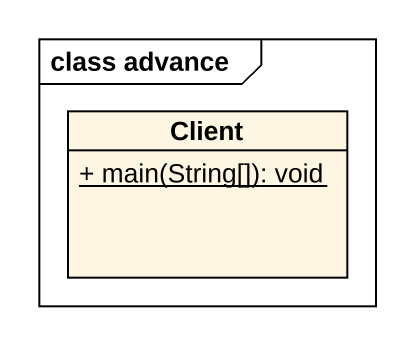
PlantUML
@startuml
mainframe class advance
hide circle
hide empty members
skinparam classAttributeIconSize 0
class Client {
  {static} + main(String[]): void
}
@enduml
